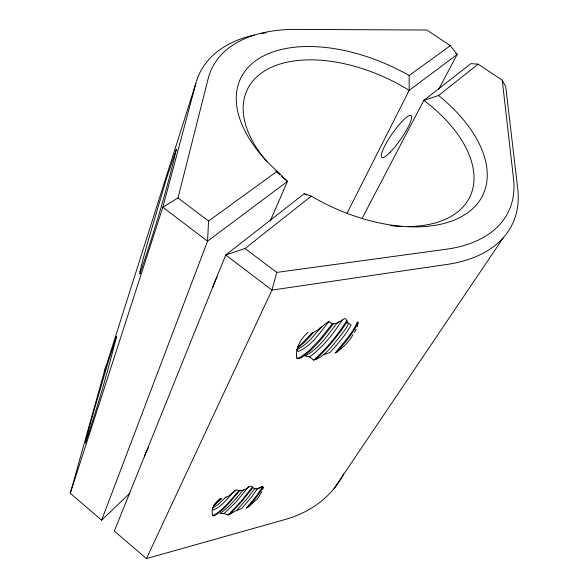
<?xml version="1.0" encoding="UTF-8"?>
<svg xmlns="http://www.w3.org/2000/svg" width="588" height="588" viewBox="0 0 588 588"><rect width="100%" height="100%" fill="white"/><g stroke="black" fill="none" stroke-linecap="round" stroke-linejoin="round"><path stroke-width="0.88" d="M438.641 89.354L457.17 54.463L450.32 45.636L409.152 75.507A134.431 76.256 25.8 0 0 255.626 60.77A134.431 76.256 25.8 0 0 277.161 171.27L208.578 221.029L207.542 241.183L101.621 520.174L70.266 493.295L104.238 371.998L195.833 83.525A173.614 99.828 25.8 0 1 254.354 34.957M262.843 489.539L263.064 486.989L262.307 486.629L256.912 488.966L253.95 488.562L251.627 486.1L250.51 486.269L244.601 489.723L240.639 490.833L237.045 489.988L235.722 490.502L229.188 495.625L224.418 498.396M348.75 322.863C346.78 328.442 342.392 332.926 339.026 337.718C331.683 346.236 324.951 356.681 313.691 360.106L309.582 356.879L304.9 356.071C318.534 349.059 327.509 335.41 336.659 323.503M357.291 326.737L358.114 322.665L357.372 321.93C352.447 333.712 343.002 343.223 335.079 353.109C342.319 348.574 348.677 342.15 353.021 334.734M70.266 493.295L162.839 207.241L177.995 197.972L208.167 78.66A164.684 93.632 25.8 0 1 296.08 29.4L426.837 30.025L450.32 45.636M195.833 83.525L162.839 207.241L207.542 241.183L287.444 181.413L277.161 171.27M502.248 80.174L513.53 178.862A164.684 93.632 25.8 0 1 446.292 249.231L276.735 272.406L271.95 290.097L146.449 558.6L114.322 531.06L225.719 254.986L304.283 193.68L311.302 196.113A134.431 76.256 25.8 0 0 469.672 211.261A134.431 76.256 25.8 0 0 438.552 95.477L478.162 64.158L502.248 80.174L505.746 86.818L517.734 188.674A173.614 99.828 25.8 0 1 447.093 264.424L271.95 290.097L225.719 254.986L245.042 248.518L311.302 196.113M358.114 322.665C353.182 333.668 344.634 342.701 337.152 352.036M257.456 488.635L251.767 496.75L241.786 508.392L236.53 510.524L228.122 515L224.101 513.5L219.875 513.552C229.342 507.187 236.538 498.029 243.733 489.304M270.26 221.022L287.444 181.413A123.539 70.766 25.8 0 1 281.814 176.635M263.218 487.224C258.477 494.765 253.097 502.571 246.306 508.216L256.603 495.684L262.682 486.636L256.912 488.966M347.082 213.143L409.175 90.361L457.17 54.463L455.656 53.457M362.12 218.361L423.838 100.379L470.929 63.629L478.162 64.158M261.895 491.686L257.5 498.749L248.026 507.319M354.388 332.492L356.137 329.295M342.179 319.857C333.55 333.837 322.922 347.155 309.582 356.879M346.971 320.35C337.71 334.969 326.59 348.544 313.691 360.106M347.111 321.761C338.151 335.689 327.501 348.625 315.293 359.849M255.177 488.113L247.283 498.528L236.53 510.524M333.874 488.841L503.416 237.559M313.066 332.698L318.939 329.243L319.879 327.935M332.396 323.701L320.225 339.033L309.31 350.47L300.527 357.276L297.668 358.217L296.719 357.989C295.058 348.25 300.938 338.57 307.972 332.36M329.126 321.246C320.188 332.198 311.787 345.898 298.337 351.455L297.241 350.845L296.881 349.279M248.812 486.46L235.869 502.225L224.101 513.5M333.271 323.937C323.841 336.24 314.257 349.199 301.122 357.761M252.156 487.379L241.139 501.189L228.122 515M252.744 487.768L242.175 501.064L229.511 514.654M321.327 326.899C314.168 335.189 307.252 344.641 297.219 349.573M240.257 490.061C232.275 499.337 224.623 509.59 213.995 515.977L212.871 515.676C210.159 509.355 215.215 502.637 219.897 498.793M238.846 490.715C230.878 499.557 223.594 510.068 212.871 515.676M235.251 489.988C228.497 497.044 222.507 506.364 213.187 510.016L212.525 509.428L212.503 508.047M312.382 332.529L302.533 342.973L297.418 347.442M313.272 332.83L305.032 341.709L297.506 348.478M318.939 329.243L327.266 322.378L328.839 321.842L332.624 323.995L337.24 323.062L338.416 321.754M226.057 496.838L218.442 504.261L212.202 508.429M220.772 498.411L213.76 505.165M221.749 498.426L213.253 506.496M101.621 520.174L130.11 493.001M337.24 323.062L344.509 318.755L345.773 318.733L347.773 323.224L350.933 324.525L350.999 325.171C345.553 335.285 337.71 343.914 330.096 352.44L323.878 354.733M438.552 95.477L423.838 100.379A123.539 70.766 25.8 0 1 473.634 184.088A123.539 70.766 25.8 0 1 407.344 226.542M146.449 558.6L284.989 519.549A130.617 102.966 25.9 0 0 343.701 473.877M300.402 358.202L297.91 358.709L296.719 357.989M177.995 197.972L208.578 221.029M245.042 248.518L276.735 272.406M409.152 75.507L409.175 90.361A123.539 70.766 25.8 0 0 269.348 68.282A123.539 70.766 25.8 0 0 266.717 161.377M261.535 33.523A173.614 99.828 25.8 0 1 266.129 32.818M104.238 371.998A130.617 102.966 25.9 0 1 106.465 365.199M402.185 226.468A123.539 70.766 25.8 0 1 390.542 225.608M306.502 195.098A123.539 70.766 25.8 0 1 304.283 193.68M279.778 174.798A123.539 70.766 25.8 0 1 275.838 171.079M144.391 457.038A26.144 5.307 -50.6 0 1 148.521 447.718M212.753 287.745A31.179 7.967 -52.7 0 1 217.104 276.948M139.966 271.671L139.907 273.92C153.821 232.973 166.617 191.321 176.378 149.242L166.838 177.429L147.441 243.204A79.894 1.845 -73.4 0 0 141.017 267.15L139.966 271.671M85.679 441.419L85.385 443.117C97.218 408.145 107.633 372.366 116.461 336.505L108.545 360.856L94.572 408.498A66.356 1.242 -73.6 0 0 87.95 432.4L85.679 441.419M389.726 152.689A25.519 5.064 -55.1 0 0 411.637 116.644A25.519 5.064 -55.1 0 0 388.073 140.084A25.519 5.064 -55.1 0 0 389.726 152.689"/></g></svg>
